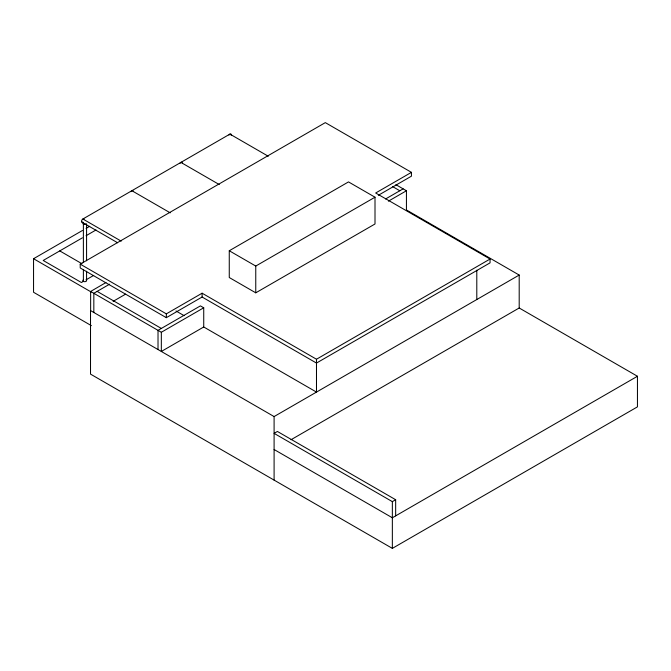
<?xml version="1.0" encoding="UTF-8"?>
<svg xmlns="http://www.w3.org/2000/svg" width="671" height="671" viewBox="0 0 671 671"><rect width="100%" height="100%" fill="white"/><g stroke="black" fill="none" stroke-linecap="round" stroke-linejoin="round"><path stroke-width="1.01" d="M90.635 310.648L90.635 291.449L105.926 282.566M91.365 325.645L33.55 292.271L33.55 258.721L82.458 230.48M86.081 228.392L89.704 226.303M82.424 237.819L43.196 260.465L81.392 282.516L83.38 281.367L83.38 269.893M86.047 235.731L96.02 229.968M411.44 172.346L375.668 192.996L490.048 259.04L490.048 262.864L316.486 363.061L202.105 297.027L166.333 317.677L80.218 267.964L80.218 264.139L325.318 122.625L411.44 172.346L411.44 176.171L378.352 195.278M86.031 279.841L93.697 275.412M109.583 284.202L93.831 293.294L93.831 312.493M113.131 301.346L125.569 294.166M229.264 250.753L348.501 181.908L375.005 197.207L375.005 223.98L255.76 292.824L229.264 277.526L229.264 250.753L255.76 266.051L375.005 197.207M80.218 264.139L166.333 313.852L202.105 293.202L316.486 359.237L490.048 259.04M385.599 198.96L403.128 188.845M90.635 291.449L161.334 332.262L203.732 307.788L203.732 326.987L316.486 392.09L316.486 359.237M388.4 201.174L406.433 190.757L406.433 209.956L519.195 275.06L519.195 307.989L290.988 439.748M203.732 326.987L161.334 351.461L161.334 332.262M519.195 307.989L637.45 376.263L637.45 406.861L392.35 548.375L90.518 374.116L90.518 310.581L274.095 416.565L519.195 275.06M395.664 499.727L277.4 431.453L274.095 433.357L392.35 501.64L395.664 499.727L395.664 515.865M637.45 376.263L392.35 517.777L274.095 449.503M395.89 184.668L406.433 190.757M392.577 186.58L399.815 190.757M268.274 156.242L229.927 134.099L82.868 219.006L121.208 241.141M180.91 162.407L219.249 184.542M131.885 190.707L170.233 212.841M81.929 222.16L117.601 242.751M203.732 307.788L200.419 305.875L158.02 330.35L158.02 349.557M176.012 310.983L184.148 315.68M59.761 250.904L81.963 263.728M97.144 291.382L161.334 328.438M33.55 258.721L91.13 291.96M476.796 270.195L476.796 299.534M392.35 501.64L392.35 548.375M274.095 416.565L274.095 480.1M255.76 266.051L255.76 292.824M202.105 293.202L202.105 297.027M166.333 313.852L166.333 317.677M86.576 224.282L86.576 260.784M86.576 271.218L86.576 280.604M83.38 224.005L83.38 262.596M86.333 280.067A1.87 1.082 0 0 1 84.705 281.686A1.87 1.082 0 0 1 83.087 280.067M228.987 135.089A1.87 1.082 -60 0 1 230.589 133.923A1.87 1.082 -60 0 1 231.21 135.29M179.971 163.389A1.87 1.082 -60 0 1 182.185 162.801M130.954 191.696A1.87 1.082 -60 0 1 133.034 190.807M82.868 222.067A1.87 1.082 -60 0 1 81.719 220.432A1.87 1.082 -60 0 1 84.018 219.107M86.333 223.779A1.87 1.082 0 0 1 83.565 224.097A1.87 1.082 0 0 1 83.38 222.47"/></g></svg>
